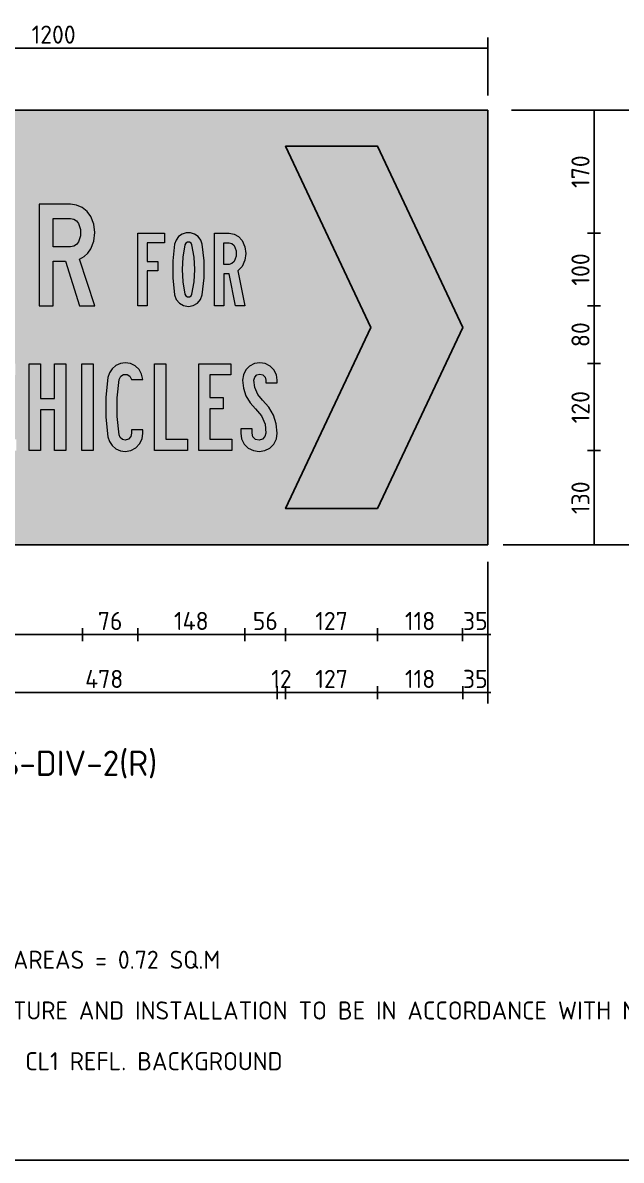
# Model space of a CAD drawing. Extents: x 0 to 420, y 0 to 297.
# Drawn here: x 194.1 to 276.8, y 4.5 to 161.5 of the extents above; entities that cross this region are included whole.
import ezdxf
from ezdxf.enums import TextEntityAlignment as Align

# ---------------------------------------------------------------- set-up
doc = ezdxf.new("R2010")
doc.units = 0
doc.layers.get('0').update_dxf_attribs({"linetype": 'CONTINUOUS'})
doc.layers.get('DEFPOINTS').update_dxf_attribs({"linetype": 'CONTINUOUS'})
for name, color, linetype in [('L25', 1, 'CONTINUOUS'), ('L35', 3, 'CONTINUOUS'), ('NOTES', 1, 'CONTINUOUS'), ('T25', 1, 'CONTINUOUS'), ('TBLK18', 4, 'CONTINUOUS'), ('TBLK25', 1, 'CONTINUOUS'), ('TBLK35', 3, 'CONTINUOUS'), ('TBLK50', 7, 'CONTINUOUS'), ('yellow', 50, 'CONTINUOUS')]:
    doc.layers.add(name, color=color, linetype=linetype)
doc.styles.add('ISO', font='iso3098b.shx')
doc.dimstyles.new('SIGNSDIM', dxfattribs={"dimtxt": 2.5, "dimasz": 0.2, "dimexe": 1.5, "dimexo": 2, "dimtad": 1, "dimdec": 4, "dimlfac": 10, "dimrnd": 1, "dimdsep": 46, "dimtxsty": 'ISO', "dimblk": 'SGNDIM', "dimcen": 2.5, "dimse2": 1, "dimadec": 0, "dimazin": 0, "dimtfac": 1, "dimtdec": 4, "dimtix": 1, "dimtmove": 0, "dimatfit": 3, "dimldrblk": 'SGNDIM', "dimfxl": 1, "dimtolj": 1, "dimtzin": 0, "dimarcsym": 0})

# ---------------------------------------------------------------- blocks, each defined once
blk = doc.blocks.new('A3BBLK')
at = {"layer": 'TBLK50'}
blk.add_line((13, 4.5), (415.5, 4.5), dxfattribs=at)
blk = doc.blocks.new('a3_in_vtblk')
blk.add_blockref('A3BBLK', (0, 0))
at = {"layer": 'TBLK18', "style": 'ISO'}
for tag, p, height in [('GROUND_SURVEY_STD.', (381.88, 126.11), 1.8), ('SURVEY_CAPTURE_DATE', (381.95, 122.61), 1.8), ('MAPPING_SURVEY_STD.', (381.95, 119.11), 1.8), ('MAPPING_CAPTURE_DATE', (381.95, 115.61), 1.8), ('PROJECT_ZONE', (381.95, 112.11), 1.8), ('HEIGHT_DATUM', (381.95, 108.61), 1.8), ('CLIENT_STREET_NAME', (355.51, 86.94), 1.5), ('CLIENT_SUBURB_POSTCODE', (388.49, 86.94), 1.5), ('CLIENT_TELEPHONE_NO.', (368.31, 84.68), 1.5), ('CLIENT_FAX_NO.', (393.56, 84.68), 1.5), ('STREET_NAME', (355.51, 62.1), 1.5), ('SUBURB_POSTCODE', (388.49, 62.1), 1.5), ('TELEPHONE_NO.', (368.31, 59.84), 1.5), ('FAX_NO.', (393.56, 59.84), 1.5)]:
    blk.add_attdef(tag, p, '', height=height, dxfattribs=at)
for tag, p in [('CLIENT_MR_DIRECTORATE', (381.5, 92.96)), ('MR_DIRECTORATE', (381.5, 68.12))]:
    blk.add_attdef(tag, text='', height=1.5, dxfattribs=at).set_placement(p, align=Align.CENTER)
at = {"layer": 'TBLK25', "style": 'ISO'}
for tag, height, p in [('CLIENT_MR__BRANCH', 2, (381.5, 90.04)), ('MR_BRANCH', 2, (381.5, 65.2)), ('ROAD_SECTION', 1.75, (384.5, 29.16)), ('SLK', 1.75, (384.5, 26.11)), ('CHAINAGE', 1.75, (384.5, 19.21))]:
    blk.add_attdef(tag, text='', height=height, dxfattribs=at).set_placement(p, align=Align.CENTER)
for tag, p, height in [('FILE_NUMBER', (371.77, 54.24), 2.5), ('DESIGNED_/_DRAWN', (371.77, 49.49), 2), ('VERIFIED', (371.77, 44.49), 2), ('APPROVED', (371.77, 39.49), 2), ('LOCAL_AUTHORITY', (370.48, 16.73), 1.25)]:
    blk.add_attdef(tag, p, '', height=height, dxfattribs=at)
at = {"layer": 'TBLK35', "style": 'ISO', "width": 0.9}
for tag, p in [('ROAD_PROJECT&NUMBER', (384.5, 32.23)), ('DRAWING_DESCRIPTION', (384.5, 22.29))]:
    blk.add_attdef(tag, text='', height=2.5, dxfattribs=at).set_placement(p, align=Align.CENTER)
at = {"layer": 'TBLK50', "style": 'ISO'}
blk.add_attdef('MRWA_DRG_NUMBER', (356.29, 6.08), '', height=5, dxfattribs=at)
blk = doc.blocks.new('SGNDIM')
for p, q in [((0, 0), (-1, 0)), ((0, 4.5), (0, -4.5))]:
    blk.add_line(p, q)
blk = doc.blocks.new('*D70')
at = {"layer": 'DEFPOINTS', "color": 0}
for p in [(258.34, 89.06), (254.85, 70.58), (258.34, 69.04)]:
    blk.add_point(p, dxfattribs=at)
at = {"layer": 'T25', "color": 0, "lineweight": -2}
for p, q in [((258.34, 87.06), (258.34, 67.54)), ((254.65, 69.04), (254.45, 69.04)), ((254.85, 69.04), (258.34, 69.04)), ((258.54, 69.04), (258.74, 69.04))]:
    blk.add_line(p, q, dxfattribs=at)
at = {"layer": 'T25', "color": 0, "lineweight": -2, "xscale": 0.2, "yscale": 0.2, "zscale": 0.2}
blk.add_blockref('SGNDIM', (254.85, 69.04), dxfattribs=at)
at = {"layer": 'T25', "color": 0, "lineweight": -2, "xscale": 0.2, "yscale": 0.2, "zscale": 0.2, "rotation": 180}
blk.add_blockref('SGNDIM', (258.34, 69.04), dxfattribs=at)
at = {"layer": 'T25', "color": 0, "insert": (256.59, 70.92), "char_height": 2.5, "attachment_point": 5, "style": 'ISO'}
blk.add_mtext('\\A1;35', dxfattribs=at)
blk = doc.blocks.new('*D72')
at = {"layer": 'DEFPOINTS', "color": 0}
for p in [(254.84, 89.25), (258.34, 78.58), (258.34, 77.04)]:
    blk.add_point(p, dxfattribs=at)
at = {"layer": 'T25', "color": 0, "lineweight": -2}
for p, q in [((254.64, 77.04), (254.44, 77.04)), ((254.84, 77.04), (258.34, 77.04)), ((258.54, 77.04), (258.74, 77.04)), ((258.34, 76.58), (258.34, 75.54))]:
    blk.add_line(p, q, dxfattribs=at)
at = {"layer": 'T25', "color": 0, "lineweight": -2, "xscale": 0.2, "yscale": 0.2, "zscale": 0.2}
blk.add_blockref('SGNDIM', (254.84, 77.04), dxfattribs=at)
at = {"layer": 'T25', "color": 0, "lineweight": -2, "xscale": 0.2, "yscale": 0.2, "zscale": 0.2, "rotation": 180}
blk.add_blockref('SGNDIM', (258.34, 77.04), dxfattribs=at)
at = {"layer": 'T25', "color": 0, "insert": (256.59, 78.92), "char_height": 2.5, "attachment_point": 5, "style": 'ISO'}
blk.add_mtext('\\A1;35', dxfattribs=at)
blk = doc.blocks.new('*D79')
at = {"layer": 'DEFPOINTS', "color": 0}
for p in [(181.43, 84.89), (229.23, 84.89), (229.23, 69.04)]:
    blk.add_point(p, dxfattribs=at)
at = {"layer": 'T25', "color": 0, "lineweight": -2}
blk.add_line((181.63, 69.04), (229.03, 69.04), dxfattribs=at)
at = {"layer": 'T25', "color": 0, "lineweight": -2, "xscale": 0.2, "yscale": 0.2, "zscale": 0.2, "rotation": 180}
blk.add_blockref('SGNDIM', (181.43, 69.04), dxfattribs=at)
at = {"layer": 'T25', "color": 0, "lineweight": -2, "xscale": 0.2, "yscale": 0.2, "zscale": 0.2}
blk.add_blockref('SGNDIM', (229.23, 69.04), dxfattribs=at)
at = {"layer": 'T25', "color": 0, "insert": (205.33, 70.92), "char_height": 2.5, "attachment_point": 5, "style": 'ISO'}
blk.add_mtext('\\A1;478', dxfattribs=at)
blk = doc.blocks.new('*D80')
at = {"layer": 'DEFPOINTS', "color": 0}
for p in [(146.84, 102.93), (202.34, 102.93), (202.34, 77.04)]:
    blk.add_point(p, dxfattribs=at)
at = {"layer": 'T25', "color": 0, "lineweight": -2}
blk.add_line((147.04, 77.04), (202.14, 77.04), dxfattribs=at)
at = {"layer": 'T25', "color": 0, "lineweight": -2, "xscale": 0.2, "yscale": 0.2, "zscale": 0.2, "rotation": 180}
blk.add_blockref('SGNDIM', (146.84, 77.04), dxfattribs=at)
at = {"layer": 'T25', "color": 0, "lineweight": -2, "xscale": 0.2, "yscale": 0.2, "zscale": 0.2}
blk.add_blockref('SGNDIM', (202.34, 77.04), dxfattribs=at)
at = {"layer": 'T25', "color": 0, "insert": (174.59, 78.92), "char_height": 2.5, "attachment_point": 5, "style": 'ISO'}
blk.add_mtext('\\A1;555', dxfattribs=at)
blk = doc.blocks.new('*D81')
at = {"layer": 'DEFPOINTS', "color": 0}
for p in [(259.58, 149.43), (254.08, 132.43), (272.99, 132.43)]:
    blk.add_point(p, dxfattribs=at)
at = {"layer": 'T25', "color": 0, "lineweight": -2}
for p, q in [((261.58, 149.43), (274.49, 149.43)), ((272.99, 149.23), (272.99, 132.63))]:
    blk.add_line(p, q, dxfattribs=at)
at = {"layer": 'T25', "color": 0, "lineweight": -2, "xscale": 0.2, "yscale": 0.2, "zscale": 0.2}
for p, rotation in [((272.99, 149.43), 90), ((272.99, 132.43), 270)]:
    blk.add_blockref('SGNDIM', p, dxfattribs=dict(at, rotation=rotation))
at = {"layer": 'T25', "color": 0, "insert": (271.12, 140.93), "char_height": 2.5, "attachment_point": 5, "rotation": 90, "style": 'ISO'}
blk.add_mtext('\\A1;170', dxfattribs=at)
blk = doc.blocks.new('*D82')
at = {"layer": 'DEFPOINTS', "color": 0}
for p in [(254.9, 132.43), (254.9, 122.43), (272.99, 122.43)]:
    blk.add_point(p, dxfattribs=at)
at = {"layer": 'T25', "color": 0, "lineweight": -2}
blk.add_line((272.99, 132.23), (272.99, 122.63), dxfattribs=at)
at = {"layer": 'T25', "color": 0, "lineweight": -2, "xscale": 0.2, "yscale": 0.2, "zscale": 0.2}
for p, rotation in [((272.99, 132.43), 90), ((272.99, 122.43), 270)]:
    blk.add_blockref('SGNDIM', p, dxfattribs=dict(at, rotation=rotation))
at = {"layer": 'T25', "color": 0, "insert": (271.12, 127.43), "char_height": 2.5, "attachment_point": 5, "rotation": 90, "style": 'ISO'}
blk.add_mtext('\\A1;100', dxfattribs=at)
blk = doc.blocks.new('*D83')
at = {"layer": 'DEFPOINTS', "color": 0}
for p in [(262.11, 122.43), (262.11, 114.43), (272.99, 114.43)]:
    blk.add_point(p, dxfattribs=at)
at = {"layer": 'T25', "color": 0, "lineweight": -2}
blk.add_line((272.99, 122.23), (272.99, 114.63), dxfattribs=at)
at = {"layer": 'T25', "color": 0, "lineweight": -2, "xscale": 0.2, "yscale": 0.2, "zscale": 0.2}
for p, rotation in [((272.99, 122.43), 90), ((272.99, 114.43), 270)]:
    blk.add_blockref('SGNDIM', p, dxfattribs=dict(at, rotation=rotation))
at = {"layer": 'T25', "color": 0, "insert": (271.12, 118.43), "char_height": 2.5, "attachment_point": 5, "rotation": 90, "style": 'ISO'}
blk.add_mtext('\\A1;80', dxfattribs=at)
blk = doc.blocks.new('*D84')
at = {"layer": 'DEFPOINTS', "color": 0}
for p in [(251.28, 114.43), (251.28, 102.43), (272.99, 102.43)]:
    blk.add_point(p, dxfattribs=at)
at = {"layer": 'T25', "color": 0, "lineweight": -2}
blk.add_line((272.99, 114.23), (272.99, 102.63), dxfattribs=at)
at = {"layer": 'T25', "color": 0, "lineweight": -2, "xscale": 0.2, "yscale": 0.2, "zscale": 0.2}
for p, rotation in [((272.99, 114.43), 90), ((272.99, 102.43), 270)]:
    blk.add_blockref('SGNDIM', p, dxfattribs=dict(at, rotation=rotation))
at = {"layer": 'T25', "color": 0, "insert": (271.12, 108.43), "char_height": 2.5, "attachment_point": 5, "rotation": 90, "style": 'ISO'}
blk.add_mtext('\\A1;120', dxfattribs=at)
blk = doc.blocks.new('*D85')
at = {"layer": 'DEFPOINTS', "color": 0}
for p in [(258.54, 102.43), (258.44, 89.43), (272.99, 89.43)]:
    blk.add_point(p, dxfattribs=at)
at = {"layer": 'T25', "color": 0, "lineweight": -2}
for p, q in [((272.99, 102.23), (272.99, 89.63)), ((260.44, 89.43), (274.49, 89.43))]:
    blk.add_line(p, q, dxfattribs=at)
at = {"layer": 'T25', "color": 0, "lineweight": -2, "xscale": 0.2, "yscale": 0.2, "zscale": 0.2}
for p, rotation in [((272.99, 102.43), 90), ((272.99, 89.43), 270)]:
    blk.add_blockref('SGNDIM', p, dxfattribs=dict(at, rotation=rotation))
at = {"layer": 'T25', "color": 0, "insert": (271.12, 95.93), "char_height": 2.5, "attachment_point": 5, "rotation": 90, "style": 'ISO'}
blk.add_mtext('\\A1;130', dxfattribs=at)
blk = doc.blocks.new('*D56')
at = {"layer": 'DEFPOINTS', "color": 0}
for p in [(202.34, 80.59), (209.95, 80.59), (209.95, 77.04)]:
    blk.add_point(p, dxfattribs=at)
at = {"layer": 'T25', "color": 0, "lineweight": -2}
blk.add_line((202.54, 77.04), (209.75, 77.04), dxfattribs=at)
at = {"layer": 'T25', "color": 0, "lineweight": -2, "xscale": 0.2, "yscale": 0.2, "zscale": 0.2, "rotation": 180}
blk.add_blockref('SGNDIM', (202.34, 77.04), dxfattribs=at)
at = {"layer": 'T25', "color": 0, "lineweight": -2, "xscale": 0.2, "yscale": 0.2, "zscale": 0.2}
blk.add_blockref('SGNDIM', (209.95, 77.04), dxfattribs=at)
at = {"layer": 'T25', "color": 0, "insert": (206.15, 78.92), "char_height": 2.5, "attachment_point": 5, "style": 'ISO'}
blk.add_mtext('\\A1;76', dxfattribs=at)
blk = doc.blocks.new('*D57')
at = {"layer": 'DEFPOINTS', "color": 0}
for p in [(209.95, 83.96), (224.77, 83.96), (224.77, 77.04)]:
    blk.add_point(p, dxfattribs=at)
at = {"layer": 'T25', "color": 0, "lineweight": -2}
blk.add_line((210.15, 77.04), (224.57, 77.04), dxfattribs=at)
at = {"layer": 'T25', "color": 0, "lineweight": -2, "xscale": 0.2, "yscale": 0.2, "zscale": 0.2, "rotation": 180}
blk.add_blockref('SGNDIM', (209.95, 77.04), dxfattribs=at)
at = {"layer": 'T25', "color": 0, "lineweight": -2, "xscale": 0.2, "yscale": 0.2, "zscale": 0.2}
blk.add_blockref('SGNDIM', (224.77, 77.04), dxfattribs=at)
at = {"layer": 'T25', "color": 0, "insert": (217.36, 78.92), "char_height": 2.5, "attachment_point": 5, "style": 'ISO'}
blk.add_mtext('\\A1;148', dxfattribs=at)
blk = doc.blocks.new('*D59')
at = {"layer": 'DEFPOINTS', "color": 0}
for p in [(268.45, 149.43), (275.43, 144.43), (280.99, 144.43)]:
    blk.add_point(p, dxfattribs=at)
at = {"layer": 'T25', "color": 0, "lineweight": -2}
for p, q in [((270.45, 149.43), (282.49, 149.43)), ((280.99, 149.23), (280.99, 144.63))]:
    blk.add_line(p, q, dxfattribs=at)
at = {"layer": 'T25', "color": 0, "lineweight": -2, "xscale": 0.2, "yscale": 0.2, "zscale": 0.2}
for p, rotation in [((280.99, 149.43), 90), ((280.99, 144.43), 270)]:
    blk.add_blockref('SGNDIM', p, dxfattribs=dict(at, rotation=rotation))
at = {"layer": 'T25', "color": 0, "insert": (279.12, 146.93), "char_height": 2.5, "attachment_point": 5, "rotation": 90, "style": 'ISO'}
blk.add_mtext('\\A1;50', dxfattribs=at)
blk = doc.blocks.new('*D60')
at = {"layer": 'DEFPOINTS', "color": 0}
for p in [(212.97, 144.43), (212.97, 94.43), (280.99, 94.43)]:
    blk.add_point(p, dxfattribs=at)
at = {"layer": 'T25', "color": 0, "lineweight": -2}
blk.add_line((280.99, 144.23), (280.99, 94.63), dxfattribs=at)
at = {"layer": 'T25', "color": 0, "lineweight": -2, "xscale": 0.2, "yscale": 0.2, "zscale": 0.2}
for p, rotation in [((280.99, 144.43), 90), ((280.99, 94.43), 270)]:
    blk.add_blockref('SGNDIM', p, dxfattribs=dict(at, rotation=rotation))
at = {"layer": 'T25', "color": 0, "insert": (279.12, 119.43), "char_height": 2.5, "attachment_point": 5, "rotation": 90, "style": 'ISO'}
blk.add_mtext('\\A1;500', dxfattribs=at)
blk = doc.blocks.new('*D61')
at = {"layer": 'DEFPOINTS', "color": 0}
for p in [(268.21, 94.43), (268.21, 89.43), (280.99, 89.43)]:
    blk.add_point(p, dxfattribs=at)
at = {"layer": 'T25', "color": 0, "lineweight": -2}
for p, q in [((280.99, 94.23), (280.99, 89.63)), ((270.21, 89.43), (282.49, 89.43))]:
    blk.add_line(p, q, dxfattribs=at)
at = {"layer": 'T25', "color": 0, "lineweight": -2, "xscale": 0.2, "yscale": 0.2, "zscale": 0.2}
for p, rotation in [((280.99, 94.43), 90), ((280.99, 89.43), 270)]:
    blk.add_blockref('SGNDIM', p, dxfattribs=dict(at, rotation=rotation))
at = {"layer": 'T25', "color": 0, "insert": (279.12, 91.93), "char_height": 2.5, "attachment_point": 5, "rotation": 90, "style": 'ISO'}
blk.add_mtext('\\A1;50', dxfattribs=at)
blk = doc.blocks.new('*D62')
at = {"layer": 'DEFPOINTS', "color": 0}
for p in [(243.07, 82.53), (254.84, 82.53), (254.84, 77.04)]:
    blk.add_point(p, dxfattribs=at)
at = {"layer": 'T25', "color": 0, "lineweight": -2}
blk.add_line((243.27, 77.04), (254.64, 77.04), dxfattribs=at)
at = {"layer": 'T25', "color": 0, "lineweight": -2, "xscale": 0.2, "yscale": 0.2, "zscale": 0.2, "rotation": 180}
blk.add_blockref('SGNDIM', (243.07, 77.04), dxfattribs=at)
at = {"layer": 'T25', "color": 0, "lineweight": -2, "xscale": 0.2, "yscale": 0.2, "zscale": 0.2}
blk.add_blockref('SGNDIM', (254.84, 77.04), dxfattribs=at)
at = {"layer": 'T25', "color": 0, "insert": (248.96, 78.92), "char_height": 2.5, "attachment_point": 5, "style": 'ISO'}
blk.add_mtext('\\A1;118', dxfattribs=at)
blk = doc.blocks.new('*D63')
at = {"layer": 'DEFPOINTS', "color": 0}
for p in [(243.08, 74.53), (254.85, 74.53), (254.85, 69.04)]:
    blk.add_point(p, dxfattribs=at)
at = {"layer": 'T25', "color": 0, "lineweight": -2}
blk.add_line((243.28, 69.04), (254.65, 69.04), dxfattribs=at)
at = {"layer": 'T25', "color": 0, "lineweight": -2, "xscale": 0.2, "yscale": 0.2, "zscale": 0.2, "rotation": 180}
blk.add_blockref('SGNDIM', (243.08, 69.04), dxfattribs=at)
at = {"layer": 'T25', "color": 0, "lineweight": -2, "xscale": 0.2, "yscale": 0.2, "zscale": 0.2}
blk.add_blockref('SGNDIM', (254.85, 69.04), dxfattribs=at)
at = {"layer": 'T25', "color": 0, "insert": (248.96, 70.92), "char_height": 2.5, "attachment_point": 5, "style": 'ISO'}
blk.add_mtext('\\A1;118', dxfattribs=at)
blk = doc.blocks.new('*D64')
at = {"layer": 'DEFPOINTS', "color": 0}
for p in [(230.38, 82.96), (243.07, 82.96), (243.07, 77.04)]:
    blk.add_point(p, dxfattribs=at)
at = {"layer": 'T25', "color": 0, "lineweight": -2}
blk.add_line((230.58, 77.04), (242.87, 77.04), dxfattribs=at)
at = {"layer": 'T25', "color": 0, "lineweight": -2, "xscale": 0.2, "yscale": 0.2, "zscale": 0.2, "rotation": 180}
blk.add_blockref('SGNDIM', (230.38, 77.04), dxfattribs=at)
at = {"layer": 'T25', "color": 0, "lineweight": -2, "xscale": 0.2, "yscale": 0.2, "zscale": 0.2}
blk.add_blockref('SGNDIM', (243.07, 77.04), dxfattribs=at)
at = {"layer": 'T25', "color": 0, "insert": (236.73, 78.92), "char_height": 2.5, "attachment_point": 5, "style": 'ISO'}
blk.add_mtext('\\A1;127', dxfattribs=at)
blk = doc.blocks.new('*D65')
at = {"layer": 'DEFPOINTS', "color": 0}
for p in [(230.39, 74.96), (243.08, 74.96), (243.08, 69.04)]:
    blk.add_point(p, dxfattribs=at)
at = {"layer": 'T25', "color": 0, "lineweight": -2}
blk.add_line((230.59, 69.04), (242.88, 69.04), dxfattribs=at)
at = {"layer": 'T25', "color": 0, "lineweight": -2, "xscale": 0.2, "yscale": 0.2, "zscale": 0.2, "rotation": 180}
blk.add_blockref('SGNDIM', (230.39, 69.04), dxfattribs=at)
at = {"layer": 'T25', "color": 0, "lineweight": -2, "xscale": 0.2, "yscale": 0.2, "zscale": 0.2}
blk.add_blockref('SGNDIM', (243.08, 69.04), dxfattribs=at)
at = {"layer": 'T25', "color": 0, "insert": (236.74, 70.92), "char_height": 2.5, "attachment_point": 5, "style": 'ISO'}
blk.add_mtext('\\A1;127', dxfattribs=at)
blk = doc.blocks.new('*D66')
at = {"layer": 'DEFPOINTS', "color": 0}
for p in [(224.77, 79.66), (230.38, 79.66), (230.38, 77.04)]:
    blk.add_point(p, dxfattribs=at)
at = {"layer": 'T25', "color": 0, "lineweight": -2}
blk.add_line((224.97, 77.04), (230.18, 77.04), dxfattribs=at)
at = {"layer": 'T25', "color": 0, "lineweight": -2, "xscale": 0.2, "yscale": 0.2, "zscale": 0.2, "rotation": 180}
blk.add_blockref('SGNDIM', (224.77, 77.04), dxfattribs=at)
at = {"layer": 'T25', "color": 0, "lineweight": -2, "xscale": 0.2, "yscale": 0.2, "zscale": 0.2}
blk.add_blockref('SGNDIM', (230.38, 77.04), dxfattribs=at)
at = {"layer": 'T25', "color": 0, "insert": (227.58, 78.92), "char_height": 2.5, "attachment_point": 5, "style": 'ISO'}
blk.add_mtext('\\A1;56', dxfattribs=at)
blk = doc.blocks.new('*D67')
at = {"layer": 'DEFPOINTS', "color": 0}
for p in [(229.23, 69.58), (230.39, 69.58), (230.39, 69.04)]:
    blk.add_point(p, dxfattribs=at)
at = {"layer": 'T25', "color": 0, "lineweight": -2}
for p, q in [((229.03, 69.04), (228.83, 69.04)), ((229.23, 69.04), (230.39, 69.04)), ((230.59, 69.04), (230.79, 69.04))]:
    blk.add_line(p, q, dxfattribs=at)
at = {"layer": 'T25', "color": 0, "lineweight": -2, "xscale": 0.2, "yscale": 0.2, "zscale": 0.2}
blk.add_blockref('SGNDIM', (229.23, 69.04), dxfattribs=at)
at = {"layer": 'T25', "color": 0, "lineweight": -2, "xscale": 0.2, "yscale": 0.2, "zscale": 0.2, "rotation": 180}
blk.add_blockref('SGNDIM', (230.39, 69.04), dxfattribs=at)
at = {"layer": 'T25', "color": 0, "insert": (229.81, 70.92), "char_height": 2.5, "attachment_point": 5, "style": 'ISO'}
blk.add_mtext('\\A1;12', dxfattribs=at)
blk = doc.blocks.new('*D87')
at = {"layer": 'DEFPOINTS', "color": 0}
for p in [(258.34, 157.96), (138.34, 149.43), (258.34, 149.43)]:
    blk.add_point(p, dxfattribs=at)
at = {"layer": 'T25', "color": 0, "lineweight": -2}
for p, q in [((138.34, 151.43), (138.34, 159.46)), ((258.34, 151.43), (258.34, 159.46)), ((138.54, 157.96), (258.14, 157.96))]:
    blk.add_line(p, q, dxfattribs=at)
at = {"layer": 'T25', "color": 0, "lineweight": -2, "xscale": 0.2, "yscale": 0.2, "zscale": 0.2, "rotation": 180}
blk.add_blockref('SGNDIM', (138.34, 157.96), dxfattribs=at)
at = {"layer": 'T25', "color": 0, "lineweight": -2, "xscale": 0.2, "yscale": 0.2, "zscale": 0.2}
blk.add_blockref('SGNDIM', (258.34, 157.96), dxfattribs=at)
at = {"layer": 'T25', "color": 0, "insert": (198.34, 159.84), "char_height": 2.5, "attachment_point": 5, "style": 'ISO'}
blk.add_mtext('\\A1;1200', dxfattribs=at)

msp = doc.modelspace()

# ---------------------------------------------------------------- hatches: boundary and pattern name
at = {"layer": 'L25'}
msp.add_hatch(color=256, dxfattribs=at).paths.add_polyline_path([(243.080278, 94.428762), (254.846348, 119.428762), (243.080278, 144.428762), (230.390096, 144.428762), (242.156166, 119.428762), (230.390096, 94.428762)])
h = msp.add_hatch(color=256, dxfattribs=at)
h.paths.add_polyline_path([(200.674134, 130.547903), (198.296415, 130.547903), (198.296415, 134.468137), (200.674134, 134.468137), (201.125666, 134.379397), (201.517167, 134.136666), (201.793828, 133.768655), (202.046999, 132.941282), (202.046999, 132.074758), (201.793828, 131.247385), (201.517167, 130.879374), (201.125666, 130.634033)], flags=16)
h.paths.add_polyline_path([(203.472065, 130.268632), (203.892276, 131.351786), (204.035827, 132.50802), (203.892276, 133.661644), (203.472065, 134.747408), (202.970943, 135.439061), (202.30539, 135.974113), (201.519777, 136.310804), (200.674134, 136.428255), (196.338908, 136.428255), (196.338908, 122.428162), (198.296415, 122.428162), (198.296415, 128.587785), (199.974651, 128.587785), (201.932159, 122.428162), (204.030607, 122.428162), (201.932159, 128.867056), (202.548121, 129.211578), (203.070123, 129.686599)])
h = msp.add_hatch(color=256, dxfattribs=at)
h.paths.add_polyline_path([(217.454007, 124.028098), (217.735888, 125.716774), (217.829849, 127.428941), (217.735888, 129.138497), (217.454007, 130.827174), (217.326117, 131.069905), (217.091216, 131.210845), (216.817165, 131.210845), (216.584874, 131.069905), (216.454373, 130.827174), (216.175102, 129.138497), (216.081142, 127.428941), (216.175102, 125.716774), (216.454373, 124.028098), (216.584874, 123.785367), (216.817165, 123.644427), (217.091216, 123.644427), (217.326117, 123.785367)], flags=16)
h.paths.add_polyline_path([(216.955495, 122.328982), (217.613218, 122.446432), (218.19264, 122.783123), (218.623292, 123.297295), (218.852973, 123.928918), (219.121804, 126.257046), (219.121804, 128.600835), (218.852973, 130.926354), (218.662442, 131.492726), (218.30748, 131.972968), (217.822019, 132.322709), (217.253037, 132.50541), (216.657954, 132.50541), (216.088972, 132.322709), (215.60351, 131.972968), (215.248549, 131.492726), (215.058018, 130.926354), (214.786577, 128.600835), (214.786577, 126.257046), (215.058018, 123.928918), (215.285089, 123.297295), (215.715741, 122.783123), (216.295163, 122.446432)])
h.paths.add_polyline_path([(209.952839, 132.42711), (213.648613, 132.42711), (213.648613, 131.127325), (211.250014, 131.127325), (211.250014, 128.527755), (212.75077, 128.527755), (212.75077, 127.22797), (211.250014, 127.22797), (211.250014, 122.428162), (209.952839, 122.428162)])
h.paths.add_polyline_path([(222.569627, 128.128423), (221.870144, 128.128423), (221.870144, 131.127325), (222.569627, 131.127325), (222.974178, 131.020314), (223.269109, 130.727993), (223.53794, 130.010241), (223.53794, 129.245508), (223.269109, 128.527755), (222.974178, 128.232824)], flags=16)
h.paths.add_polyline_path([(223.770231, 127.22797), (224.769865, 122.428162), (223.47008, 122.428162), (222.569627, 126.828639), (221.870144, 126.828639), (221.870144, 122.428162), (220.572969, 122.428162), (220.572969, 132.42711), (222.569627, 132.42711), (223.274329, 132.307049), (223.895512, 131.962528), (224.367923, 131.427476), (224.748985, 130.563563), (224.879485, 129.626569), (224.748985, 128.692186), (224.367923, 127.828272)])
h = msp.add_hatch(color=256, dxfattribs=at)
h.paths.add_polyline_path([(218.379534, 114.42744), (222.814463, 114.42744), (222.814463, 112.867698), (219.936144, 112.867698), (219.936144, 109.748214), (221.737051, 109.748214), (221.737051, 108.188472), (219.936144, 108.188472), (219.936144, 103.988445), (222.936611, 103.988445), (222.936611, 102.428703), (218.379534, 102.428703)])
h.paths.add_polyline_path([(212.290903, 114.42744), (213.847513, 114.42744), (213.847513, 103.988445), (216.844848, 103.988445), (216.844848, 102.428703), (212.290903, 102.428703)])
h.paths.add_polyline_path([(202.221485, 114.42744), (203.781227, 114.42744), (203.781227, 102.428703), (202.221485, 102.428703)])
h.paths.add_polyline_path([(194.970878, 114.42744), (196.53062, 114.42744), (196.53062, 109.629198), (198.450543, 109.629198), (198.450543, 114.42744), (200.007153, 114.42744), (200.007153, 102.428703), (198.450543, 102.428703), (198.450543, 108.069456), (196.53062, 108.069456), (196.53062, 102.428703), (194.970878, 102.428703)])
h.paths.add_polyline_path([(210.640333, 112.266352), (210.493128, 112.98045), (210.142343, 113.619381), (209.613033, 114.120503), (208.961574, 114.439968), (208.241212, 114.546456), (207.564697, 114.452496), (206.941427, 114.173747), (206.421513, 113.732133), (206.045671, 113.162107), (205.842091, 112.507517), (205.557078, 109.792062), (205.557078, 107.06408), (205.842091, 104.348626), (206.045671, 103.694035), (206.421513, 103.124009), (206.941427, 102.682396), (207.564697, 102.403647), (208.241212, 102.309686), (209.002291, 102.438099), (209.685069, 102.79828), (210.220643, 103.35891), (210.549504, 104.060481), (210.640333, 104.827824), (210.640333, 105.307022), (209.080591, 105.307022), (209.080591, 104.827824), (209.011687, 104.358022), (208.698485, 104.000973), (208.241212, 103.869428), (207.855974, 103.960256), (207.552169, 104.220213), (207.401833, 104.589791), (207.13248, 107.14238), (207.13248, 109.713762), (207.401833, 112.266352), (207.602281, 112.698569), (208.003179, 112.955394), (208.479245, 112.955394), (208.880142, 112.698569), (209.080591, 112.266352)])
h.paths.add_polyline_path([(226.832834, 112.986715), (227.255655, 112.880226), (227.565725, 112.570157), (227.672213, 112.147335), (227.672213, 111.787154), (229.231955, 111.787154), (229.231955, 112.147335), (229.11607, 112.889622), (228.777813, 113.563005), (228.245371, 114.092315), (227.575121, 114.433704), (226.832834, 114.546456), (226.090547, 114.433704), (225.420296, 114.092315), (224.887854, 113.563005), (224.549597, 112.889622), (224.433713, 112.147335), (224.549597, 111.032339), (224.897251, 109.970587), (225.470409, 109.005928), (226.23462, 108.188472), (227.045811, 107.230077), (227.540668, 106.077496), (227.672213, 104.827824), (227.531272, 104.358022), (227.183619, 104.010369), (226.713817, 103.869428), (226.225224, 103.985313), (225.868174, 104.33923), (225.755422, 104.827824), (225.755422, 105.42917), (224.19568, 105.42917), (224.19568, 104.827824), (224.314696, 104.047953), (224.671746, 103.34325), (225.229244, 102.785752), (225.933946, 102.428703), (226.713817, 102.309686), (227.493688, 102.428703), (228.195259, 102.785752), (228.752757, 103.34325), (229.109806, 104.047953), (229.231955, 104.827824), (229.094146, 106.105685), (228.696381, 107.324037), (228.051186, 108.435901), (227.193015, 109.388033), (226.529029, 110.1773), (226.118735, 111.123167), (225.993455, 112.147335), (226.112471, 112.563893), (226.416276, 112.87083)])
at = {"layer": 'yellow'}
h = msp.add_hatch(color=256, dxfattribs=at)
h.paths.add_polyline_path([(218.379534, 114.42744), (222.814463, 114.42744), (222.814463, 112.867698), (219.936144, 112.867698), (219.936144, 109.748214), (221.737051, 109.748214), (221.737051, 108.188472), (219.936144, 108.188472), (219.936144, 103.988445), (222.936611, 103.988445), (222.936611, 102.428703), (218.379534, 102.428703)], flags=16)
h.paths.add_polyline_path([(226.832834, 112.986715), (227.255655, 112.880226), (227.565725, 112.570157), (227.672213, 112.147335), (227.672213, 111.787154), (229.231955, 111.787154), (229.231955, 112.147335), (229.11607, 112.889622), (228.777813, 113.563005), (228.245371, 114.092315), (227.575121, 114.433704), (226.832834, 114.546456), (226.090547, 114.433704), (225.420296, 114.092315), (224.887854, 113.563005), (224.549597, 112.889622), (224.433713, 112.147335), (224.549597, 111.032339), (224.897251, 109.970587), (225.470409, 109.005928), (226.23462, 108.188472), (227.045811, 107.230077), (227.540668, 106.077496), (227.672213, 104.827824), (227.531272, 104.358022), (227.183619, 104.010369), (226.713817, 103.869428), (226.225224, 103.985313), (225.868174, 104.33923), (225.755422, 104.827824), (225.755422, 105.42917), (224.19568, 105.42917), (224.19568, 104.827824), (224.314696, 104.047953), (224.671746, 103.34325), (225.229244, 102.785752), (225.933946, 102.428703), (226.713817, 102.309686), (227.493688, 102.428703), (228.195259, 102.785752), (228.752757, 103.34325), (229.109806, 104.047953), (229.231955, 104.827824), (229.094146, 106.105685), (228.696381, 107.324037), (228.051186, 108.435901), (227.193015, 109.388033), (226.529029, 110.1773), (226.118735, 111.123167), (225.993455, 112.147335), (226.112471, 112.563893), (226.416276, 112.87083)], flags=16)
h.paths.add_polyline_path([(212.290903, 114.42744), (213.847513, 114.42744), (213.847513, 103.988445), (216.844848, 103.988445), (216.844848, 102.428703), (212.290903, 102.428703)], flags=16)
h.paths.add_polyline_path([(210.640333, 112.266352), (210.493128, 112.98045), (210.142343, 113.619381), (209.613033, 114.120503), (208.961574, 114.439968), (208.241212, 114.546456), (207.564697, 114.452496), (206.941427, 114.173747), (206.421513, 113.732133), (206.045671, 113.162107), (205.842091, 112.507517), (205.557078, 109.792062), (205.557078, 107.06408), (205.842091, 104.348626), (206.045671, 103.694035), (206.421513, 103.124009), (206.941427, 102.682396), (207.564697, 102.403647), (208.241212, 102.309686), (209.002291, 102.438099), (209.685069, 102.79828), (210.220643, 103.35891), (210.549504, 104.060481), (210.640333, 104.827824), (210.640333, 105.307022), (209.080591, 105.307022), (209.080591, 104.827824), (209.011687, 104.358022), (208.698485, 104.000973), (208.241212, 103.869428), (207.855974, 103.960256), (207.552169, 104.220213), (207.401833, 104.589791), (207.13248, 107.14238), (207.13248, 109.713762), (207.401833, 112.266352), (207.602281, 112.698569), (208.003179, 112.955394), (208.479245, 112.955394), (208.880142, 112.698569), (209.080591, 112.266352)], flags=16)
h.paths.add_polyline_path([(202.221485, 114.42744), (203.781227, 114.42744), (203.781227, 102.428703), (202.221485, 102.428703)], flags=16)
h.paths.add_polyline_path([(194.970878, 114.42744), (196.53062, 114.42744), (196.53062, 109.629198), (198.450543, 109.629198), (198.450543, 114.42744), (200.007153, 114.42744), (200.007153, 102.428703), (198.450543, 102.428703), (198.450543, 108.069456), (196.53062, 108.069456), (196.53062, 102.428703), (194.970878, 102.428703)], flags=16)
h.paths.add_polyline_path([(188.61556, 114.42744), (193.05362, 114.42744), (193.05362, 112.867698), (190.175302, 112.867698), (190.175302, 109.748214), (191.973076, 109.748214), (191.973076, 108.188472), (190.175302, 108.188472), (190.175302, 103.988445), (193.172637, 103.988445), (193.172637, 102.428703), (188.61556, 102.428703)], flags=16)
h.paths.add_polyline_path([(181.433857, 114.42744), (182.990466, 114.42744), (184.190027, 107.226945), (185.389588, 114.42744), (186.946197, 114.42744), (185.029406, 102.428703), (183.350648, 102.428703)], flags=16)
h.paths.add_polyline_path([(181.572773, 124.808491), (181.990375, 126.632888), (182.201785, 128.491215), (182.201785, 130.362592), (181.990375, 132.223529), (181.572773, 134.047926), (181.212592, 134.867469), (180.65405, 135.572172), (179.936297, 136.107224), (179.106314, 136.446525), (178.2163, 136.561365), (177.326287, 136.446525), (176.496304, 136.107224), (175.778551, 135.572172), (175.220009, 134.867469), (174.859828, 134.047926), (174.442226, 132.223529), (174.230815, 130.362592), (174.230815, 128.491215), (174.442226, 126.632888), (174.859828, 124.808491), (175.220009, 123.986338), (175.778551, 123.284245), (176.496304, 122.746583), (177.326287, 122.409892), (178.2163, 122.295051), (179.106314, 122.409892), (179.936297, 122.746583), (180.65405, 123.284245), (181.212592, 123.986338)], flags=16)
h.paths.add_polyline_path([(179.756206, 125.437503), (180.132048, 127.415891), (180.257328, 129.428208), (180.132048, 131.437916), (179.756206, 133.416303), (179.500425, 133.953965), (179.067164, 134.358517), (178.513841, 134.577758), (177.918759, 134.577758), (177.368047, 134.358517), (176.932175, 133.953965), (176.679005, 133.416303), (176.300553, 131.437916), (176.175273, 129.428208), (176.300553, 127.415891), (176.679005, 125.437503), (176.932175, 124.902451), (177.368047, 124.49529), (177.918759, 124.278659), (178.513841, 124.278659), (179.067164, 124.49529), (179.500425, 124.902451)], flags=0)
h.paths.add_polyline_path([(167.756558, 122.428162), (167.756558, 134.468137), (165.237898, 134.468137), (165.237898, 136.428255), (172.232725, 136.428255), (172.232725, 134.468137), (169.714065, 134.468137), (169.714065, 122.428162)], flags=16)
h.paths.add_polyline_path([(156.768416, 122.428162), (156.768416, 136.428255), (163.483972, 136.428255), (163.483972, 134.468137), (158.728534, 134.468137), (158.728534, 130.827174), (161.805735, 130.827174), (161.805735, 128.867056), (158.728534, 128.867056), (158.728534, 124.388279), (163.763243, 124.388279), (163.763243, 122.428162)], flags=16)
h.paths.add_polyline_path([(146.839939, 122.428162), (150.337352, 122.428162), (151.248246, 122.543002), (152.104329, 122.877084), (152.848182, 123.414746), (153.438044, 124.119448), (153.834765, 124.946821), (154.307177, 126.708578), (154.544688, 128.517315), (154.544688, 130.339102), (154.307177, 132.147839), (153.834765, 133.906985), (153.438044, 134.736968), (152.848182, 135.441671), (152.104329, 135.976723), (151.248246, 136.313414), (150.337352, 136.428255), (146.839939, 136.428255)], flags=16)
h.paths.add_polyline_path([(148.800056, 124.388279), (150.337352, 124.388279), (150.890674, 124.47963), (151.383966, 124.740631), (151.772858, 125.142572), (152.015589, 125.648914), (152.41753, 127.517681), (152.550641, 129.428208), (152.41753, 131.336126), (152.015589, 133.207503), (151.772858, 133.711235), (151.383966, 134.115786), (150.890674, 134.376787), (150.337352, 134.468137), (148.800056, 134.468137)], flags=0)
h.paths.add_polyline_path([(217.454007, 124.028098), (217.735888, 125.716774), (217.829849, 127.428941), (217.735888, 129.138497), (217.454007, 130.827174), (217.326117, 131.069905), (217.091216, 131.210845), (216.817165, 131.210845), (216.584874, 131.069905), (216.454373, 130.827174), (216.175102, 129.138497), (216.081142, 127.428941), (216.175102, 125.716774), (216.454373, 124.028098), (216.584874, 123.785367), (216.817165, 123.644427), (217.091216, 123.644427), (217.326117, 123.785367)], flags=0)
h.paths.add_polyline_path([(216.955495, 122.328982), (217.613218, 122.446432), (218.19264, 122.783123), (218.623292, 123.297295), (218.852973, 123.928918), (219.121804, 126.257046), (219.121804, 128.600835), (218.852973, 130.926354), (218.662442, 131.492726), (218.30748, 131.972968), (217.822019, 132.322709), (217.253037, 132.50541), (216.657954, 132.50541), (216.088972, 132.322709), (215.60351, 131.972968), (215.248549, 131.492726), (215.058018, 130.926354), (214.786577, 128.600835), (214.786577, 126.257046), (215.058018, 123.928918), (215.285089, 123.297295), (215.715741, 122.783123), (216.295163, 122.446432)], flags=16)
h.paths.add_polyline_path([(209.952839, 132.42711), (213.648613, 132.42711), (213.648613, 131.127325), (211.250014, 131.127325), (211.250014, 128.527755), (212.75077, 128.527755), (212.75077, 127.22797), (211.250014, 127.22797), (211.250014, 122.428162), (209.952839, 122.428162)], flags=16)
h.paths.add_polyline_path([(184.509034, 136.428255), (184.509034, 126.207456), (184.602994, 125.333103), (184.890095, 124.50312), (185.357287, 123.759267), (185.97847, 123.138085), (186.722322, 122.670893), (187.552306, 122.383792), (188.424049, 122.287221), (189.298402, 122.383792), (190.128385, 122.670893), (190.872238, 123.138085), (191.49342, 123.759267), (191.960612, 124.50312), (192.247713, 125.333103), (192.341674, 126.207456), (192.341674, 136.428255), (190.384166, 136.428255), (190.384166, 126.207456), (190.290206, 125.601934), (190.013545, 125.053832), (189.577673, 124.61796), (189.032181, 124.341299), (188.424049, 124.247339), (187.818527, 124.341299), (187.270424, 124.61796), (186.837163, 125.053832), (186.560502, 125.601934), (186.466541, 126.207456), (186.466541, 136.428255)], flags=16)
h.paths.add_polyline_path([(200.674134, 130.547903), (198.296415, 130.547903), (198.296415, 134.468137), (200.674134, 134.468137), (201.125666, 134.379397), (201.517167, 134.136666), (201.793828, 133.768655), (202.046999, 132.941282), (202.046999, 132.074758), (201.793828, 131.247385), (201.517167, 130.879374), (201.125666, 130.634033)], flags=0)
h.paths.add_polyline_path([(203.472065, 130.268632), (203.892276, 131.351786), (204.035827, 132.50802), (203.892276, 133.661644), (203.472065, 134.747408), (202.970943, 135.439061), (202.30539, 135.974113), (201.519777, 136.310804), (200.674134, 136.428255), (196.338908, 136.428255), (196.338908, 122.428162), (198.296415, 122.428162), (198.296415, 128.587785), (199.974651, 128.587785), (201.932159, 122.428162), (204.030607, 122.428162), (201.932159, 128.867056), (202.548121, 129.211578), (203.070123, 129.686599)], flags=16)
h.paths.add_polyline_path([(222.569627, 128.128423), (221.870144, 128.128423), (221.870144, 131.127325), (222.569627, 131.127325), (222.974178, 131.020314), (223.269109, 130.727993), (223.53794, 130.010241), (223.53794, 129.245508), (223.269109, 128.527755), (222.974178, 128.232824)], flags=0)
h.paths.add_polyline_path([(223.770231, 127.22797), (224.769865, 122.428162), (223.47008, 122.428162), (222.569627, 126.828639), (221.870144, 126.828639), (221.870144, 122.428162), (220.572969, 122.428162), (220.572969, 132.42711), (222.569627, 132.42711), (223.274329, 132.307049), (223.895512, 131.962528), (224.367923, 131.427476), (224.748985, 130.563563), (224.879485, 129.626569), (224.748985, 128.692186), (224.367923, 127.828272)], flags=16)
h.paths.add_polyline_path([(169.848986, 114.42744), (171.587252, 114.42744), (173.084354, 110.409069), (174.584588, 114.42744), (176.322854, 114.42744), (173.864225, 108.006816), (173.864225, 102.428703), (172.307615, 102.428703), (172.307615, 108.006816)], flags=16)
h.paths.add_polyline_path([(162.71437, 114.42744), (164.274112, 114.42744), (165.47054, 107.226945), (166.670101, 114.42744), (168.229843, 114.42744), (166.309919, 102.428703), (164.631161, 102.428703)], flags=16)
h.paths.add_polyline_path([(155.235126, 102.428703), (157.51523, 114.42744), (159.432021, 114.42744), (161.708994, 102.428703), (160.152384, 102.428703), (159.551038, 105.42917), (157.393082, 105.42917), (156.794868, 102.428703)], flags=16)
h.paths.add_polyline_path([(149.453432, 114.42744), (153.888361, 114.42744), (153.888361, 112.867698), (151.013174, 112.867698), (151.013174, 109.748214), (152.810949, 109.748214), (152.810949, 108.188472), (151.013174, 108.188472), (151.013174, 103.988445), (154.010509, 103.988445), (154.010509, 102.428703), (149.453432, 102.428703)], flags=16)
h.paths.add_polyline_path([(142.202825, 114.42744), (143.762566, 114.42744), (143.762566, 109.629198), (145.68249, 109.629198), (145.68249, 114.42744), (147.2391, 114.42744), (147.2391, 102.428703), (145.68249, 102.428703), (145.68249, 108.069456), (143.762566, 108.069456), (143.762566, 102.428703), (142.202825, 102.428703)], flags=16)
h.paths.add_polyline_path([(158.473626, 111.18894), (157.634247, 106.988912), (159.313005, 106.988912)], flags=0)
h.paths.add_polyline_path([(243.080278, 94.428762), (254.846348, 119.428762), (243.080278, 144.428762), (230.390096, 144.428762), (242.156166, 119.428762), (230.390096, 94.428762)], flags=16)
h.paths.add_polyline_path([(198.340536, 89.428762), (138.340536, 89.428762), (138.340536, 149.428762), (198.340536, 149.428762), (258.340536, 149.428762), (258.340536, 89.428762), (243.632948, 89.428762)])
edge = h.paths.add_edge_path(flags=16)
edge.add_line((198.340536, 149.428762), (243.632948, 149.428762))
h.paths.add_polyline_path([(123.562525, 126.693042), (123.562525, 132.174341), (120.060557, 132.174341), (120.060557, 126.693042)], flags=9)
h.paths.add_polyline_path([(123.562525, 105.814022), (123.562525, 111.045321), (119.947368, 111.045321), (119.947368, 105.814022)], flags=9)

# ---------------------------------------------------------------- linework, layer by layer
at = {"layer": 'L25'}
for p, q in [((153.048124, 149.428762), (198.340536, 149.428762)), ((198.340536, 149.428762), (258.340536, 149.428762)), ((258.340536, 149.428762), (258.340536, 89.428762)), ((198.340536, 89.428762), (153.048124, 89.428762)), ((243.632948, 89.428762), (198.340536, 89.428762)), ((258.340536, 89.428762), (243.632948, 89.428762))]:
    msp.add_line(p, q, dxfattribs=at)
for points in [[(198.340536, 89.428762), (138.340536, 89.428762), (138.340536, 149.428762), (198.340536, 149.428762)], [(198.340536, 149.428762), (243.632948, 149.428762)], [(198.340536, 149.428762), (198.340536, 149.428762)], [(198.340536, 89.428762), (198.340536, 89.428762)]]:
    msp.add_lwpolyline(points, dxfattribs=at)
msp.add_lwpolyline([(243.080278, 94.428762), (254.846348, 119.428762), (243.080278, 144.428762), (230.390096, 144.428762), (242.156166, 119.428762), (230.390096, 94.428762)], close=True, dxfattribs=at)
at = {"layer": 'L25', "lineweight": 0}
for points in [[(203.472065, 130.268632), (203.892276, 131.351786), (204.035827, 132.50802), (203.892276, 133.661644), (203.472065, 134.747408), (202.970943, 135.439061), (202.30539, 135.974113), (201.519777, 136.310804), (200.674134, 136.428255), (196.338908, 136.428255), (196.338908, 122.428162), (198.296415, 122.428162), (198.296415, 128.587785), (199.974651, 128.587785), (201.932159, 122.428162), (204.030607, 122.428162), (201.932159, 128.867056), (202.548121, 129.211578), (203.070123, 129.686599)], [(200.674134, 130.547903), (198.296415, 130.547903), (198.296415, 134.468137), (200.674134, 134.468137), (201.125666, 134.379397), (201.517167, 134.136666), (201.793828, 133.768655), (202.046999, 132.941282), (202.046999, 132.074758), (201.793828, 131.247385), (201.517167, 130.879374), (201.125666, 130.634033)], [(209.952839, 132.42711), (213.648613, 132.42711), (213.648613, 131.127325), (211.250014, 131.127325), (211.250014, 128.527755), (212.75077, 128.527755), (212.75077, 127.22797), (211.250014, 127.22797), (211.250014, 122.428162), (209.952839, 122.428162), (209.952839, 132.42711)], [(216.955495, 122.328982), (217.613218, 122.446432), (218.19264, 122.783123), (218.623292, 123.297295), (218.852973, 123.928918), (219.121804, 126.257046), (219.121804, 128.600835), (218.852973, 130.926354), (218.662442, 131.492726), (218.30748, 131.972968), (217.822019, 132.322709), (217.253037, 132.50541), (216.657954, 132.50541), (216.088972, 132.322709), (215.60351, 131.972968), (215.248549, 131.492726), (215.058018, 130.926354), (214.786577, 128.600835), (214.786577, 126.257046), (215.058018, 123.928918), (215.285089, 123.297295), (215.715741, 122.783123), (216.295163, 122.446432), (216.955495, 122.328982)], [(223.770231, 127.22797), (224.769865, 122.428162), (223.47008, 122.428162), (222.569627, 126.828639), (221.870144, 126.828639), (221.870144, 122.428162), (220.572969, 122.428162), (220.572969, 132.42711), (222.569627, 132.42711), (223.274329, 132.307049), (223.895512, 131.962528), (224.367923, 131.427476), (224.748985, 130.563563), (224.879485, 129.626569), (224.748985, 128.692186), (224.367923, 127.828272)], [(217.454007, 124.028098), (217.735888, 125.716774), (217.829849, 127.428941), (217.735888, 129.138497), (217.454007, 130.827174), (217.326117, 131.069905), (217.091216, 131.210845), (216.817165, 131.210845), (216.584874, 131.069905), (216.454373, 130.827174), (216.175102, 129.138497), (216.081142, 127.428941), (216.175102, 125.716774), (216.454373, 124.028098), (216.584874, 123.785367), (216.817165, 123.644427), (217.091216, 123.644427), (217.326117, 123.785367), (217.454007, 124.028098)], [(222.569627, 128.128423), (221.870144, 128.128423), (221.870144, 131.127325), (222.569627, 131.127325), (222.974178, 131.020314), (223.269109, 130.727993), (223.53794, 130.010241), (223.53794, 129.245508), (223.269109, 128.527755), (222.974178, 128.232824)], [(194.970878, 114.42744), (196.53062, 114.42744), (196.53062, 109.629198), (198.450543, 109.629198), (198.450543, 114.42744), (200.007153, 114.42744), (200.007153, 102.428703), (198.450543, 102.428703), (198.450543, 108.069456), (196.53062, 108.069456), (196.53062, 102.428703), (194.970878, 102.428703), (194.970878, 114.42744)], [(202.221485, 114.42744), (203.781227, 114.42744), (203.781227, 102.428703), (202.221485, 102.428703), (202.221485, 114.42744)], [(210.640333, 112.266352), (210.493128, 112.98045), (210.142343, 113.619381), (209.613033, 114.120503), (208.961574, 114.439968), (208.241212, 114.546456), (207.564697, 114.452496), (206.941427, 114.173747), (206.421513, 113.732133), (206.045671, 113.162107), (205.842091, 112.507517), (205.557078, 109.792062), (205.557078, 107.06408), (205.842091, 104.348626), (206.045671, 103.694035), (206.421513, 103.124009), (206.941427, 102.682396), (207.564697, 102.403647), (208.241212, 102.309686), (209.002291, 102.438099), (209.685069, 102.79828), (210.220643, 103.35891), (210.549504, 104.060481), (210.640333, 104.827824), (210.640333, 105.307022), (209.080591, 105.307022), (209.080591, 104.827824), (209.011687, 104.358022), (208.698485, 104.000973), (208.241212, 103.869428), (207.855974, 103.960256), (207.552169, 104.220213), (207.401833, 104.589791), (207.13248, 107.14238), (207.13248, 109.713762), (207.401833, 112.266352), (207.602281, 112.698569), (208.003179, 112.955394), (208.479245, 112.955394), (208.880142, 112.698569), (209.080591, 112.266352)], [(212.290903, 114.42744), (213.847513, 114.42744), (213.847513, 103.988445), (216.844848, 103.988445), (216.844848, 102.428703), (212.290903, 102.428703), (212.290903, 114.42744)], [(218.379534, 114.42744), (222.814463, 114.42744), (222.814463, 112.867698), (219.936144, 112.867698), (219.936144, 109.748214), (221.737051, 109.748214), (221.737051, 108.188472), (219.936144, 108.188472), (219.936144, 103.988445), (222.936611, 103.988445), (222.936611, 102.428703), (218.379534, 102.428703), (218.379534, 114.42744)], [(226.832834, 112.986715), (227.255655, 112.880226), (227.565725, 112.570157), (227.672213, 112.147335), (227.672213, 111.787154), (229.231955, 111.787154), (229.231955, 112.147335), (229.11607, 112.889622), (228.777813, 113.563005), (228.245371, 114.092315), (227.575121, 114.433704), (226.832834, 114.546456), (226.090547, 114.433704), (225.420296, 114.092315), (224.887854, 113.563005), (224.549597, 112.889622), (224.433713, 112.147335), (224.549597, 111.032339), (224.897251, 109.970587), (225.470409, 109.005928), (226.23462, 108.188472), (227.045811, 107.230077), (227.540668, 106.077496), (227.672213, 104.827824), (227.531272, 104.358022), (227.183619, 104.010369), (226.713817, 103.869428), (226.225224, 103.985313), (225.868174, 104.33923), (225.755422, 104.827824), (225.755422, 105.42917), (224.19568, 105.42917), (224.19568, 104.827824), (224.314696, 104.047953), (224.671746, 103.34325), (225.229244, 102.785752), (225.933946, 102.428703), (226.713817, 102.309686), (227.493688, 102.428703), (228.195259, 102.785752), (228.752757, 103.34325), (229.109806, 104.047953), (229.231955, 104.827824), (229.094146, 106.105685), (228.696381, 107.324037), (228.051186, 108.435901), (227.193015, 109.388033), (226.529029, 110.1773), (226.118735, 111.123167), (225.993455, 112.147335), (226.112471, 112.563893), (226.416276, 112.87083)]]:
    msp.add_lwpolyline(points, close=True, dxfattribs=at)

# ---------------------------------------------------------------- block references
at = {"color": 1}
msp.add_blockref('a3_in_vtblk', (0, 0), dxfattribs=at)

# ---------------------------------------------------------------- texts
at = {"layer": 'L35', "style": 'ISO'}
msp.add_text('MMS-DIV-2(R)', height=3.5, dxfattribs=at).set_placement((198.555803, 57.540061), align=Align.CENTER)
at = {"layer": 'NOTES', "style": 'ISO'}
msp.add_text('SIGN PANEL AREAS = ', height=2.5, dxfattribs=at).set_placement((207.216222, 30.918127), align=Align.RIGHT)
for s, p in [('0.72 SQ.M', (207.216222, 30.918127)), ('2. MATERIALS : SIGN MATERIALS, MANUFACTURE AND INSTALLATION TO BE IN ACCORDANCE WITH MRWA SPECIFICATION 601.', (127.216222, 23.918127)), ('3. COLOURS   : BLACK LEGEND ON YELLOW CL1 REFL. BACKGROUND', (127.216222, 16.918127))]:
    msp.add_text(s, height=2.5, dxfattribs=at).set_placement(p)

# ---------------------------------------------------------------- dimensions: what is measured, and where the dimension line sits
at = {"layer": 'T25'}
for base, p1, p2, override, picture, middle in [((258.340536, 157.960732), (138.340536, 149.428762), (258.340536, 149.428762), {"dimse2": 0}, '*D87', (198.340536, 159.835732)), ((202.342055, 77.044288), (146.839939, 102.934996), (202.342055, 102.934996), {"dimse1": 1}, '*D80', (174.590997, 78.919288)), ((258.340536, 77.044288), (254.842472, 89.24643), (258.340536, 78.584181), {"dimse1": 1, "dimse2": 0}, '*D72', (256.591504, 78.919288)), ((258.340536, 69.044288), (254.846348, 70.582857), (258.340536, 89.064797), {"dimse1": 1, "dimse2": 0}, '*D70', (256.593442, 70.919288)), ((229.231955, 69.044288), (181.433857, 84.892734), (229.231955, 84.892734), {"dimse1": 1}, '*D79', (205.332906, 70.919288)), ((224.769865, 77.044288), (209.952839, 83.956156), (224.769865, 83.956156), {"dimse1": 1}, '*D57', (217.361352, 78.919288)), ((243.07474, 77.044288), (230.384558, 82.964023), (243.07474, 82.964023), {"dimgap": 0.625, "dimse1": 1}, '*D64', (236.729649, 78.919288)), ((254.840811, 77.044288), (243.07474, 82.532942), (254.840811, 82.532942), {"dimse1": 1}, '*D62', (248.957775, 78.919288)), ((209.952839, 77.044288), (202.342055, 80.594578), (209.952839, 80.594578), {"dimse1": 1}, '*D56', (206.147447, 78.919288)), ((230.384558, 77.044288), (224.769865, 79.663438), (230.384558, 79.663438), {"dimgap": 0.625, "dimse1": 1}, '*D66', (227.577211, 78.919288)), ((243.080278, 69.044288), (230.390096, 74.964023), (243.080278, 74.964023), {"dimse1": 1}, '*D65', (236.735187, 70.919288)), ((254.846348, 69.044288), (243.080278, 74.532942), (254.846348, 74.532942), {"dimse1": 1}, '*D63', (248.963313, 70.919288)), ((230.390096, 69.044288), (229.231955, 69.584539), (230.390096, 69.584539), {"dimgap": 0.625, "dimse1": 1}, '*D67', (229.811025, 70.919288))]:
    dim = msp.add_linear_dim(base=base, p1=p1, p2=p2, dimstyle='SIGNSDIM', override=override, dxfattribs=at)
    dim.commit()
    dim.dimension.update_dxf_attribs({"geometry": picture, "text_midpoint": middle})
for base, p1, p2, picture, middle in [((272.994531, 132.426992), (259.576494, 149.428762), (254.081541, 132.426992), '*D81', (271.119531, 140.927877)), ((280.994531, 144.427832), (268.450027, 149.428762), (275.431431, 144.427832), '*D59', (279.119531, 146.928297))]:
    dim = msp.add_linear_dim(base=base, p1=p1, p2=p2, angle=90, dimstyle='SIGNSDIM', dxfattribs=at)
    dim.commit()
    dim.dimension.update_dxf_attribs({"geometry": picture, "text_midpoint": middle})
for base, p1, p2, override, picture, middle in [((280.994531, 94.427566), (212.973039, 144.427832), (212.973039, 94.427566), {"dimse1": 1}, '*D60', (279.119531, 119.427699)), ((272.994531, 122.426992), (254.899293, 132.426992), (254.899293, 122.426992), {"dimse1": 1}, '*D82', (271.119531, 127.426992)), ((272.994531, 114.426992), (262.11115, 122.426992), (262.11115, 114.426992), {"dimse1": 1}, '*D83', (271.119531, 118.426992)), ((272.994531, 102.426992), (251.280246, 114.426992), (251.280246, 102.426992), {"dimse1": 1}, '*D84', (271.119531, 108.426992)), ((272.994531, 89.428762), (258.535132, 102.426992), (258.435691, 89.428762), {"dimse1": 1, "dimse2": 0}, '*D85', (271.119531, 95.927877)), ((280.994531, 89.428762), (268.211732, 94.427566), (268.211732, 89.428762), {"dimse1": 1, "dimse2": 0}, '*D61', (279.119531, 91.928164))]:
    dim = msp.add_linear_dim(base=base, p1=p1, p2=p2, angle=90, dimstyle='SIGNSDIM', override=override, dxfattribs=at)
    dim.commit()
    dim.dimension.update_dxf_attribs({"geometry": picture, "text_midpoint": middle})

doc.saveas('drawing.dxf')
